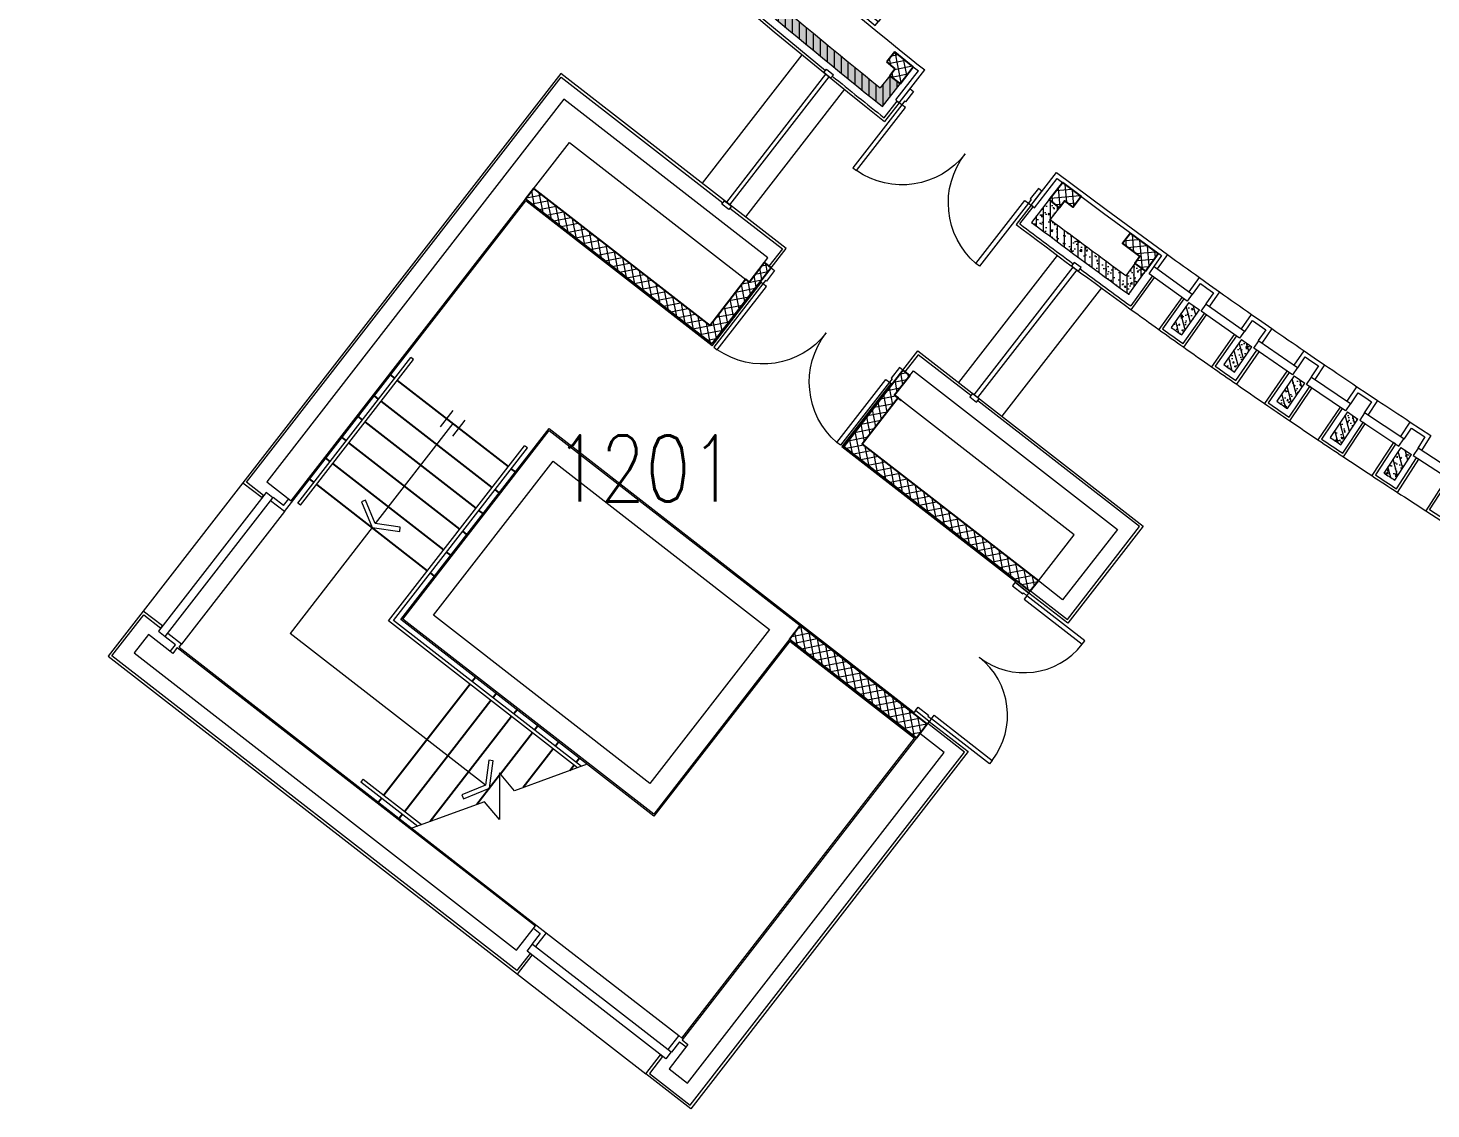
# Model space of a CAD drawing. Header units: inches. Extents: x 13084 to 220150, y 6494 to 167180.
# Drawn here: x 31640 to 47617, y 23792 to 36095 of the extents above; entities that cross this region are included whole.
import ezdxf
from ezdxf.enums import TextEntityAlignment as Align

# ---------------------------------------------------------------- set-up
doc = ezdxf.new("R2010")
doc.units = ezdxf.units.IN
doc.header["$MEASUREMENT"] = 0
for name, color, linetype, lineweight in [('Ground Floor$0$A-G23-M-Stairs-Concrete', 251, 'Continuous', 25), ('Ground Floor$0$A-G23-M-Stairs-Railings', 251, 'Continuous', 15), ('Ground Floor$0$A-G250-G-Walls-Low-Level', 8, 'Continuous', 15), ('Ground Floor$0$A-G250-G-Walls-Precast-Concrete', 7, 'Continuous', 15), ('Ground Floor$0$A-G250-M-Walls-Blockwork', 7, 'Continuous', 25), ('Ground Floor$0$A-G250-M-Walls-Concrete', 7, 'Continuous', 20), ('Ground Floor$0$A-G252-H-Internal-Walls', 251, 'Continuous', 9), ('Ground Floor$0$A-G262-H-Precast-Panel', 251, 'Continuous', 5), ('Ground Floor$0$A-G312-M-Wall-Cladding-Panel', 7, 'Continuous', 9), ('Ground Floor$0$A-G312-M-Wall-Finish-Plaster', 7, 'Continuous', 15), ('Ground Floor$0$A-G321-M-Window', 251, 'Continuous', 9), ('Ground Floor$0$A-G322-M-Door', 251, 'Continuous', 15), ('Ground Floor$0$A-Z036-G-Stair-Symbology', 251, 'Continuous', 15), ('Ground Floor$0$Z-Z001-S-Room-Name-Identification-250', 7, 'Continuous', 15)]:
    doc.layers.add(name, color=color, linetype=linetype, lineweight=lineweight)
doc.styles.add('Ground Floor$0$Tag-RomanS', font='romans.shx', dxfattribs={"width": 0.8})
pattern_1 = [(101, (31615.2386858852, 164129.5694537289), (-77.91665768615832, -15.14546400801325), []), (191, (31615.2386858852, 164129.5694537289), (15.14546400801325, -77.91665768615832), [])]
pattern_2 = [(95, (31615.2386858852, 164129.5694537289), (-79.0729541610323, -6.91798708059536), []), (185, (31615.2386858852, 164129.5694537289), (6.91798708059536, -79.0729541610323), [])]
pattern_3 = [(49.99999999999999, (31615.2386858852, 164129.5694537289), (182.184668996004, -15.93908553890309), [19.05, -209.55]), (355, (31615.2386858852, 164129.5694537289), (-35.24282597566699, 191.05664288218), [15.24, -167.64]), (100.451, (31630.4206858852, 164128.2412037289), (146.9425016659592, 175.1166878202919), [16.19, -178.09]), (46.18420000000002, (31615.2386858852, 164180.3694537289), (271.0790408921299, -42.04232793272715), [28.575, -314.3249999999999]), (96.6356, (31637.8285858852, 164176.8659537289), (237.4042344662371, 247.4255558900492), [24.285, -267.135]), (351.1840000000001, (31615.2386858852, 164180.3694537289), (237.4046058139339, 247.4251178605977), [22.86, -251.46]), (21, (31640.6386858852, 164167.6694537289), (151.6148798353833, -102.2655185167625), [19.05, -209.55]), (326.0000000000001, (31640.6386858852, 164167.6694537289), (61.80202834764707, 184.1879661223193), [15.24, -167.64]), (71.4514, (31653.2731858852, 164159.1473537289), (213.4164907701245, 81.92285771605745), [16.19, -178.09]), (37.50000000000001, (31615.2386858852, 164129.5694537289), (3.088603250591817, 84.55503887315311), [0, -165.608, 0, -170.18, 0, -168.275]), (7.499999999999999, (31615.2386858852, 164129.5694537289), (66.81966251030575, 100.1805748181195), [0, -97.02799999999999, 0, -161.798, 0, -64.135]), (327.5, (31558.5966858852, 164129.5694537289), (135.5905951668714, -5.728743992673458), [0, -63.5, 0, -198.12, 0, -262.89]), (317.5, (31533.1966858852, 164129.5694537289), (148.129181386018, 25.42649103333301), [0, -82.55, 0, -131.572, 0, -186.69])]
pattern_4 = [(90, (31615.2386858852, 164129.5694537289), (-79.375, 7.105427357601002e-15), [])]
pattern_5 = [(105, (31615.2386858852, 164129.5694537289), (-76.6703624616948, -20.54376170501257), [])]

# ---------------------------------------------------------------- blocks, each defined once
blk = doc.blocks.new('Ground Floor$0$Door-lecture hall-1600')
at = {"layer": 'Ground Floor$0$A-G322-M-Door'}
for points in [[(50, 1067.930715848037), (100, 1067.93071584803), (99.9999999999709, 88.00000000003638), (49.9999999999709, 88.00000000005821)], [(1499.931695342442, 458.0572211003237), (1449.931695342442, 458.0572206947909), (1449.931695342442, 88.05623958648357), (1499.931695342442, 88.05623958648357)], [(49.9999999999709, 88.00000000005821), (49.9999999999709, 38.0000000000291), (99.9999999999709, 38.00000000003638), (99.9999999999709, 2.182787284255028e-11), (-2.91038304567337e-11, 4.365574568510056e-11), (-2.91038304567337e-11, 88.00000000007276)], [(1499.931695342442, 88.05623958648357), (1499.931695342413, 38.05623958647629), (1449.931695342442, 38.05623958648357), (1449.931695342442, 0.05623958647629479), (1549.931695342471, 0.05623958647629479), (1549.9316953425, 88.05623958651267)]]:
    blk.add_lwpolyline(points, close=True, dxfattribs=at)
for centre, radius, start, end in [((99.9999999999709, 88.00000000003638), 979.9307158479917, 0.003288284187482931, 90), ((1449.931695342442, 88.05623958648357), 370.0009811083155, 90, 180)]:
    blk.add_arc(centre, radius, start, end, dxfattribs=at)
blk = doc.blocks.new('Ground Floor$0$Door8-Exterior-1850')
at = {"layer": 'Ground Floor$0$A-G322-M-Door'}
for points in [[(50.00000000003456, -50.00000008883856), (38.00000000003456, -50.00000008885218), (38.0000000000764, -100.0000000888522), (8.36735125631094e-11, -100.0000000888838), (-8.185452315956354e-11, 100.0000000888838), (49.99999999991815, 100.0000000889254)], [(1800.000000000131, -50.00000008738218), (1812.000000000131, -50.00000008737581), (1812.000000000173, -100.0000000873758), (1850.000000000166, -100.0000000873442), (1850, 100.0000000904234), (1800, 100.0000000903818)], [(88.00000000007822, -100.000000088769), (88.00000000147156, -937.0000000888181), (38.00000000147156, -937.0000000889013), (38.00000000007822, -100.0000000888522)], [(1762.000000000173, -100.0000000873758), (1762.000000000173, -937.000000087425), (1812.000000000173, -937.000000087425), (1812.000000000173, -100.0000000873759)]]:
    blk.add_lwpolyline(points, close=True, dxfattribs=at)
for centre, start, end in [((88.00000000007822, -100.000000088769), 270.0000000001042, 9.607819581764993e-11), ((1762.000000000173, -100.0000000873758), 180, 270)]:
    blk.add_arc(centre, 837.0000000000491, start, end, dxfattribs=at)
blk = doc.blocks.new('Ground Floor$0$tag-roomname')
at = {"lineweight": 18, "ltscale": 0.01, "style": 'Ground Floor$0$Tag-RomanS', "width": 0.8}
blk.add_attdef('ROOM_NO_2', text='', height=3, dxfattribs=at).set_placement((-6.707523425575346e-12, 1.61168281859284), align=Align.MIDDLE_CENTER)
at = {"linetype": 'ByBlock', "lineweight": 13, "ltscale": 0.01, "style": 'Ground Floor$0$Tag-RomanS', "width": 0.8, "flags": 1}
for tag, p in [('ROOM_NAME_1', (-6.02540239924565e-12, -2.287525053430301)), ('AREA', (-6.02540239924565e-12, -5.744039249906365))]:
    blk.add_attdef(tag, text='', height=2.8, dxfattribs=at).set_placement(p, align=Align.MIDDLE_CENTER)
blk = doc.blocks.new('Ground Floor$0$door-stair-tower-1900')
at = {"layer": 'Ground Floor$0$A-G322-M-Door'}
for points in [[(50.00000000000591, -150.1254349375668), (38.00000000000591, -150.1254349375668), (38.00000000000819, -200.1254349375668), (8.185452315956354e-12, -200.1254349375668), (0, 0), (50, 0)], [(1850.000000000006, -150.1254349375668), (1862.000000000006, -150.1254349375668), (1862.000000000008, -200.1254349375668), (1900.000000000008, -200.1254349375668), (1900, 0), (1850, 0)]]:
    blk.add_lwpolyline(points, close=True, dxfattribs=at)
at = {"layer": 'Ground Floor$0$A-G322-M-Door', "elevation": 1.212306470311834e-10}
for points in [[(38.00000000000819, -200.1254349376541), (38.00000000004434, -1110.754393062976), (87.98900502691754, -1110.754393062976), (87.98900502688116, -200.1254349376541)], [(1862.000000000008, -200.1254349376541), (1861.999999999972, -1110.754393062976), (1812.010994973099, -1110.754393062976), (1812.010994973135, -200.1254349376541)]]:
    blk.add_lwpolyline(points, close=True, dxfattribs=at)
at = {"layer": 'Ground Floor$0$A-G322-M-Door'}
for centre, start, end in [((38.00000000000819, -200.1254349376541), 273.142099931565, 0), ((1862.000000000008, -200.1254349376541), 180, 266.857900068435)]:
    blk.add_arc(centre, 911.9999999999999, start, end, dxfattribs=at)

msp = doc.modelspace()

# ---------------------------------------------------------------- hatches: boundary and pattern name
at = {"layer": 'Ground Floor$0$A-G252-H-Internal-Walls'}
h = msp.add_hatch(dxfattribs=at)
h.set_pattern_fill('ANSI37', color=256, scale=25, angle=56, style=0)
h.set_pattern_definition(pattern_1)
h.paths.add_polyline_path([(41721.91747789401, 35654.66729251014), (41512.51068220859, 35826.17385980922), (41418.36901221485, 35709.38899651734), (41513.77100537009, 35631.25366998221), (41452.74201213606, 35552.70641808973), (41571.20306618726, 35460.6910693539)])
h = msp.add_hatch(dxfattribs=at)
h.set_pattern_fill('ANSI37', color=256, scale=25, angle=56, style=0)
h.set_pattern_definition(pattern_1)
edge = h.paths.add_edge_path()
edge.add_line((39429.42693929008, 32499.59540017633), (37305.01360752124, 34149.73658983735))
edge.add_line((37305.01360752124, 34149.73658983735), (37397.02930012232, 34268.19802793163))
edge.add_line((37397.02930012232, 34268.19802793163), (39402.93343710769, 32710.10903015875))
edge.add_line((39402.93343710769, 32710.10903015875), (39810.90231704678, 33235.25854154129))
edge.add_line((39810.90231704678, 33235.25854154129), (39850.52032632576, 33204.48501036494))
edge.add_line((39850.52032632576, 33204.48501036494), (40022.80250858248, 33426.17838860139))
edge.add_line((40022.80250858248, 33426.17838860139), (40101.59658422765, 33364.94599903232))
edge.add_line((40101.59658422765, 33364.94599903232), (39429.37166201681, 32499.63835720709))
h = msp.add_hatch(dxfattribs=at)
h.set_pattern_fill('ANSI37', color=256, scale=25, angle=50, style=0)
h.set_pattern_definition(pattern_2)
edge = h.paths.add_edge_path()
edge.add_line((43269.15106798926, 34141.79956722585), (43419.81284839143, 34335.81667207005))
edge.add_line((43419.81284839143, 34335.81667207005), (43631.76162811602, 34178.70512988036))
edge.add_line((43631.76162811602, 34178.70512988036), (43542.37984927764, 34058.06767256193))
edge.add_line((43542.37984927764, 34058.06767256193), (43448.18597292902, 34127.78896598329))
edge.add_line((43448.18597292902, 34127.78896598329), (43387.61212204039, 34049.78421848996))
edge.add_line((43387.61212204039, 34049.78421848996), (43269.15066187605, 34141.79988267677))
h = msp.add_hatch(dxfattribs=at)
h.set_pattern_fill('ANSI37', color=256, scale=25, angle=50, style=0)
h.set_pattern_definition(pattern_2)
edge = h.paths.add_edge_path()
edge.add_line((44365.38003437708, 33327.64990906429), (44508.72318865651, 33527.1351194617))
edge.add_line((44508.72318865651, 33527.1351194617), (44194.20550132368, 33761.98353277842))
edge.add_line((44194.20550132368, 33761.98353277842), (44103.858013538, 33642.0676041143))
edge.add_line((44103.858013538, 33642.0676041143), (44301.18681205456, 33495.36700521677))
edge.add_line((44301.18681205456, 33495.36700521677), (44243.55561335174, 33415.16365753695))
edge.add_line((44243.55561335174, 33415.16365753695), (44365.38045202072, 33327.64960904597))
h = msp.add_hatch(dxfattribs=at)
h.set_pattern_fill('ANSI37', color=256, scale=25, angle=56, style=0)
h.set_pattern_definition(pattern_1)
h.paths.add_polyline_path([(41548.36644260656, 31885.67264843936), (41140.46714568642, 31360.46908802097), (43146.36225517842, 29802.36846820469), (43054.34661940509, 29683.90698596914), (40929.9428484756, 31334.0604843061), (41602.10841297601, 32199.41425266664), (41680.93020842779, 32138.21754972544), (41508.74843332756, 31916.44617961568)])
h = msp.add_hatch(dxfattribs=at)
h.set_pattern_fill('ANSI37', color=256, scale=25, angle=56, style=0)
h.set_pattern_definition(pattern_1)
h.paths.add_polyline_path([(40434.29591995306, 29294.0272537354), (40311.60840698072, 29136.07860967462), (41756.84035565583, 28013.4901831639), (41796.80183539004, 28064.93680675217), (41796.80183286621, 28064.93680871258), (41879.52789924518, 28171.43880344284)])
at = {"layer": 'Ground Floor$0$A-G262-H-Precast-Panel'}
h = msp.add_hatch(dxfattribs=at)
h.set_pattern_fill('AR-CONC', color=256, style=0)
h.set_pattern_definition(pattern_3)
edge = h.paths.add_edge_path()
edge.add_line((35489.54564115759, 40649.45944468769), (35383.83618073972, 40543.03806535926))
edge.add_arc((88115.23868583214, 93629.56945370407), 74824.99999999857, 225.1922860242557, 231.3384389983304)
edge.add_line((41370.64437530309, 35202.49073378311), (41571.20306618726, 35460.69106935387))
edge.add_line((41571.20306618725, 35460.69106935387), (41452.74160602289, 35552.7067335406))
edge.add_line((41452.74160602289, 35552.7067335406), (41345.62511599033, 35414.80438909651))
edge.add_arc((88115.23868583317, 93629.56945370561), 74675.00000000041, 225.192286272809, 231.2216816342467, ccw=False)
h = msp.add_hatch(dxfattribs=at)
h.set_pattern_fill('ANSI31', color=256, scale=25, angle=45, style=0)
h.set_pattern_definition(pattern_4)
edge = h.paths.add_edge_path()
edge.add_line((35489.54564115759, 40649.45944468769), (35383.83618073972, 40543.03806535926))
edge.add_arc((88115.23868583214, 93629.56945370407), 74824.99999999857, 225.1922860242557, 231.3384389983304)
edge.add_line((41370.64437530309, 35202.49073378311), (41571.20306618726, 35460.69106935387))
edge.add_line((41571.20306618725, 35460.69106935387), (41452.74160602289, 35552.7067335406))
edge.add_line((41452.74160602289, 35552.7067335406), (41345.62511599033, 35414.80438909651))
edge.add_arc((88115.23868583317, 93629.56945370561), 74675.00000000041, 225.192286272809, 231.2216816342467, ccw=False)
h = msp.add_hatch(dxfattribs=at)
h.set_pattern_fill('AR-CONC', color=256, style=0)
h.set_pattern_definition(pattern_3)
edge = h.paths.add_edge_path()
edge.add_line((44365.38045202073, 33327.649609046), (44243.55561335174, 33415.16365753693))
edge.add_line((44243.55561335174, 33415.16365753693), (44141.77225671688, 33274.86893024517))
edge.add_arc((88115.24629407587, 93629.57971311142), 74675.01277266524, 233.1015739785389, 233.9235195096549, ccw=False)
edge.add_line((43280.49879318778, 33911.88594376593), (43387.61212204052, 34049.78421849012))
edge.add_line((43387.61212204052, 34049.78421849012), (43269.15066187616, 34141.79988267689))
edge.add_line((43269.15066187616, 34141.79988267689), (43068.59471985483, 33883.60308600689))
edge.add_arc((88085.26145615292, 93589.65103533419), 74775.07904224707, 232.9847426187037, 234.0392400083922)
edge.add_line((44175.01363776874, 33065.25444765737), (44365.38045202073, 33327.649609046))
h = msp.add_hatch(dxfattribs=at)
h.set_pattern_fill('ANSI31', color=256, scale=25, angle=45, style=0)
h.set_pattern_definition(pattern_4)
edge = h.paths.add_edge_path()
edge.add_line((44365.38045202073, 33327.649609046), (44243.55561335174, 33415.16365753693))
edge.add_line((44243.55561335174, 33415.16365753693), (44141.77225671688, 33274.86893024517))
edge.add_arc((88115.24629407587, 93629.57971311142), 74675.01277266524, 233.1015739785389, 233.9235195096549, ccw=False)
edge.add_line((43280.49879318778, 33911.88594376593), (43387.61212204052, 34049.78421849012))
edge.add_line((43387.61212204052, 34049.78421849012), (43269.15066187616, 34141.79988267689))
edge.add_line((43269.15066187616, 34141.79988267689), (43068.59471985483, 33883.60308600689))
edge.add_arc((88085.26145615292, 93589.65103533419), 74775.07904224707, 232.9847426187037, 234.0392400083922)
edge.add_line((44175.01363776874, 33065.25444765737), (44365.38045202073, 33327.649609046))
h = msp.add_hatch(dxfattribs=at)
h.set_pattern_fill('AR-CONC', color=256, style=0)
h.set_pattern_definition(pattern_3)
h.paths.add_polyline_path([(44979.81278183973, 32887.61498989738), (44861.51614316211, 32971.79595183791), (44657.06619397935, 32687.71402026279, 0.0004974302446240121), (44778.40941737643, 32601.36508098131)])
h = msp.add_hatch(dxfattribs=at)
h.set_pattern_fill('ANSI31', color=256, scale=25, angle=59.99999999999999, style=0)
h.set_pattern_definition(pattern_5)
h.paths.add_polyline_path([(44979.81278183973, 32887.61498989738), (44861.51614316211, 32971.79595183794), (44657.06619397935, 32687.71402026279, 0.0004974302446240121), (44778.40941737643, 32601.36508098131)])
h = msp.add_hatch(dxfattribs=at)
h.set_pattern_fill('AR-CONC', color=256, style=0)
h.set_pattern_definition(pattern_3)
h.paths.add_polyline_path([(45577.68094514192, 32467.43916494216), (45458.56430036883, 32550.45575372814), (45256.910630411, 32264.38212166663, 0.0004974302446242053), (45379.09497815403, 32179.22754254102)])
h = msp.add_hatch(dxfattribs=at)
h.set_pattern_fill('ANSI31', color=256, scale=25, angle=59.99999999999999, style=0)
h.set_pattern_definition(pattern_5)
h.paths.add_polyline_path([(45577.68094514194, 32467.43916494219), (45458.56430036883, 32550.45575372814), (45256.910630411, 32264.38212166663, 0.0004974302446242053), (45379.09497815403, 32179.22754254102)])
h = msp.add_hatch(dxfattribs=at)
h.set_pattern_fill('AR-CONC', color=256, style=0)
h.set_pattern_definition(pattern_3)
h.paths.add_polyline_path([(46179.64168145516, 32053.1477982637), (46059.71649089586, 32134.9920268016), (45860.87850142647, 31846.95421763044, 0.0004974302446240812), (45983.89221805992, 31763.00219145205)])
h = msp.add_hatch(dxfattribs=at)
h.set_pattern_fill('ANSI31', color=256, scale=25, angle=59.99999999999999, style=0)
h.set_pattern_definition(pattern_5)
h.paths.add_polyline_path([(46179.64168145516, 32053.1477982637), (46059.71649089585, 32134.9920268016), (45860.87850142647, 31846.95421763044, 0.0004974302446240812), (45983.89221805992, 31763.00219145205)])
h = msp.add_hatch(dxfattribs=at)
h.set_pattern_fill('AR-CONC', color=256, style=0)
h.set_pattern_definition(pattern_3)
h.paths.add_polyline_path([(46785.6370756477, 31644.78074917116), (46664.91487740218, 31725.44474316121), (46468.9116987859, 31435.47046923224, 0.0004974302446239594), (46592.74294906012, 31352.72907309371)])
h = msp.add_hatch(dxfattribs=at)
h.set_pattern_fill('ANSI31', color=256, scale=25, angle=59.99999999999999, style=0)
h.set_pattern_definition(pattern_5)
h.paths.add_polyline_path([(46785.6370756477, 31644.78074917113), (46664.91487740218, 31725.44474316115), (46468.9116987859, 31435.47046923224, 0.0004974302446239594), (46592.74294906012, 31352.72907309371)])
h = msp.add_hatch(dxfattribs=at)
h.set_pattern_fill('AR-CONC', color=256, style=0)
h.set_pattern_definition(pattern_3)
h.paths.add_polyline_path([(47395.60882440999, 31242.3773069903), (47274.10123325913, 31321.85330568402), (47080.95172312108, 31029.97046565788, 0.0004974302446240583), (47205.58859313084, 30948.44766017623)])
h = msp.add_hatch(dxfattribs=at)
h.set_pattern_fill('ANSI31', color=256, scale=25, angle=59.99999999999999, style=0)
h.set_pattern_definition(pattern_5)
h.paths.add_polyline_path([(47395.60882440998, 31242.3773069903), (47274.10123325913, 31321.85330568405), (47080.95172312108, 31029.97046565788, 0.0004974302446240583), (47205.58859313084, 30948.44766017623)])

# ---------------------------------------------------------------- linework, layer by layer
at = {"layer": 'Ground Floor$0$A-G23-M-Stairs-Concrete'}
for p, q in [((35815.20540316893, 32109.48026907776), (35767.82149810116, 32146.28599038513)), ((37110.38527105952, 31103.44184332291), (35846.79513135435, 32084.94276567647)), ((35631.1740750159, 31872.55734903298), (35583.79022279643, 31909.36302930748)), ((36926.35386543261, 30866.51898298223), (35662.76380319572, 31848.01984562445)), ((35447.14274649962, 31635.63442852051), (35399.75894708424, 31672.44006776417)), ((36742.32245987046, 30629.59612272491), (35478.73247468429, 31611.09692511818)), ((35263.11141807153, 31398.7115081216), (35215.72767154668, 31435.51710627906)), ((36558.29105423958, 30392.6732623791), (35294.7011462572, 31374.17400472058)), ((35079.08008982569, 31161.78858795727), (35031.69639606732, 31198.5941451432)), ((36374.25964854978, 30155.75040195751), (35110.66981800649, 31137.25108454999)), ((37189.35926628421, 31042.09833745079), (37141.97499924495, 31078.90433992157)), ((34895.04876134625, 30924.86566749227), (34847.66512052976, 30961.67118354168)), ((36190.22824300602, 29918.82754172385), (34926.63848953144, 30900.32816409061)), ((37005.32799083395, 30805.17537596569), (36957.94359361243, 30841.9814795737)), ((36821.29671532549, 30568.25241471341), (36773.91218805512, 30605.0586193226)), ((36637.26543975883, 30331.32945334472), (36589.88078242525, 30368.13575897811)), ((36453.23416422126, 30094.4064918014), (36405.84937673058, 30131.21289855018)), ((36269.2028886837, 29857.48353060734), (36221.81797119121, 29894.29003832219)), ((36673.41383003924, 28625.44881440839), (35692.04815284302, 27362.03279012543)), ((36734.75828644172, 28704.4240333515), (36697.95133344056, 28657.03854259383)), ((36910.33679053009, 28441.41753773988), (35928.9710731717, 27178.00146175193)), ((36971.68124783247, 28520.3927578415), (36934.87429393143, 28473.00726592529)), ((37208.60420922322, 28336.3614823315), (37171.79725442229, 28288.97598925678)), ((37147.25975102095, 28257.38626107134), (36220.31881159412, 27064.03696870396)), ((37445.52647043695, 28152.32930546947), (37408.72021488456, 28104.94471261045)), ((37384.18271148356, 28073.35498442478), (37020.0411869074, 27604.55701445657)), ((37682.44943092923, 27968.29802879985), (37645.64317537354, 27920.9134359434)), ((37621.10567197033, 27889.32370775941), (37279.50960013469, 27449.5508881417)), ((37858.0286324269, 27705.29243111756), (37809.10499444699, 27642.30784787584)), ((37919.37239138367, 27784.26675215963), (37882.56613582925, 27736.88215930219)), ((37009.61440095784, 27591.13350805439), (36749.9142058851, 27256.79392843036)), ((35667.51064944168, 27330.44306194002), (35630.57063330365, 27282.88626490653)), ((35904.43356977037, 27146.41173356649), (35867.4935946944, 27098.85498939652))]:
    msp.add_line(p, q, dxfattribs=at)
at = {"layer": 'Ground Floor$0$A-G23-M-Stairs-Railings'}
for p, q in [((34711.01743297271, 30687.94274716356), (35999.23673154247, 32346.40318940653)), ((34742.60716115788, 30663.4052437619), (36030.82645972788, 32321.86568600516)), ((36030.82645972789, 32321.86568600519), (35999.23673154247, 32346.40318940653)), ((35745.46552459266, 29346.23801516765), (37294.41667667723, 31340.36470365175)), ((37326.00640486265, 31315.82720025044), (37294.41667667722, 31340.36470365178)), ((35801.59277340714, 29353.29022632234), (37326.00640486265, 31315.82720025044)), ((34742.60716115788, 30663.4052437619), (34711.01743297271, 30687.94274716356)), ((37897.63309054016, 27674.52943975001), (35745.46552459266, 29346.23801516765)), ((37942.03409072706, 27690.69008218971), (35801.59277340714, 29353.29022632234)), ((35455.12523251431, 27546.06411849897), (35430.58772911298, 27514.47439031355)), ((35430.58772911298, 27514.47439031355), (36077.43526256298, 27012.03160989031)), ((35455.12523251431, 27546.06411849897), (36121.83625665693, 27028.19225011233))]:
    msp.add_line(p, q, dxfattribs=at)
at = {"layer": 'Ground Floor$0$A-G250-G-Walls-Low-Level'}
for p, q in [((40451.11805967095, 35790.82128257689), (39315.59727508368, 34328.92468987053)), ((40937.43031362817, 35398.05388772365), (39809.2624863074, 33945.62366790989)), ((43361.76149632931, 33507.78655056053), (42236.76219554769, 32059.46434433368)), ((43865.17442469895, 33137.03472137588), (42730.35428578603, 31676.06918466924)), ((34086.95771852633, 30919.67475915706), (32952.09786022293, 29458.65008379705)), ((34559.46473397526, 30590.63908117934), (33387.79699134889, 29082.23107904827)), ((37541.88183848919, 25798.53969319057), (39050.29109791524, 24626.87356921245)), ((37212.84739294446, 25326.03426438279), (38673.87209219769, 24191.1744368393))]:
    msp.add_line(p, q, dxfattribs=at)
for centre, radius, start, end in [((89555.59031504128, 95631.16031746811, 1.952766511201658e-09), 76665.96393187836, 234.1157045582332, 234.4488853361912), ((89535.88823598257, 95645.19185319346, 1.952766511201658e-09), 76665.96393187836, 234.6783171569845, 235.0108853363223), ((88115.2386858561, 93629.56945367073), 74950.00000000071, 234.1357794603141, 234.4302205409564), ((89516.04947507574, 95659.02946424918, 1.952766511201658e-09), 76665.96393187836, 235.2403171573899, 235.5728853351656), ((88115.2386858561, 93629.56945367073), 74950.00000000071, 234.6977794605177, 234.9922205407321), ((89496.07594102407, 95672.67181930742, 1.952766511201658e-09), 76665.96393187836, 235.8023171563908, 236.1348853364197), ((88115.2386858561, 93629.56945367073), 74950.00000000071, 235.2597794606138, 235.5542205409646), ((87645.19729156405, 92929.017777408, -2.926100994659419e-09), 73356.38978148211, 236.3613901535075, 236.7089626370445), ((88115.2386858561, 93629.56945367073), 74950.00000000071, 235.8217794610015, 236.1162205406444), ((88115.2386858561, 93629.56945367073), 74950.00000000071, 236.383779460459, 236.6782205406701), ((88115.2386858561, 93629.56945367073), 74950.00000000071, 236.9457794610221, 237.2400935217896)]:
    msp.add_arc(centre, radius, start, end, dxfattribs=at)
at = {"layer": 'Ground Floor$0$A-G250-G-Walls-Precast-Concrete'}
for p, q in [((41452.74160602289, 35552.7067335406), (41345.62511599033, 35414.80438909651)), ((41571.20306618725, 35460.69106935387), (41452.74160602289, 35552.7067335406)), ((41370.64437530309, 35202.49073378311), (41571.20306618725, 35460.69106935387)), ((44861.51614316211, 32971.79595183794), (44979.81278183973, 32887.61498989738)), ((45458.56430036882, 32550.45575372814, -2.92610099465942e-09), (45577.68094514193, 32467.43916494216, -2.92610099465942e-09)), ((46059.71649089585, 32134.9920268016, -2.92610099465942e-09), (46179.64168145516, 32053.1477982637, -2.92610099465942e-09)), ((46664.91487740218, 31725.44474316118, -2.92610099465942e-09), (46785.6370756477, 31644.78074917116, -2.92610099465942e-09)), ((47274.10123325913, 31321.85330568402, -2.92610099465942e-09), (47395.60882440999, 31242.3773069903, -2.92610099465942e-09))]:
    msp.add_line(p, q, dxfattribs=at)
at = {"layer": 'Ground Floor$0$A-G250-G-Walls-Precast-Concrete', "elevation": -2.926100994659462e-09}
msp.add_lwpolyline([(44365.38045202073, 33327.649609046), (44243.55561335174, 33415.16365753693), (44141.77225671688, 33274.86893024517, -0.003586429324174777), (43280.49879318778, 33911.88594376593), (43387.61212204052, 34049.78421849012), (43269.15066187616, 34141.79988267689), (43068.59471985483, 33883.60308600689, 0.004601145320099692), (44175.01363776874, 33065.25444765737)], format="xyb", close=True, dxfattribs=at)
at = {"layer": 'Ground Floor$0$A-G250-G-Walls-Precast-Concrete'}
msp.add_lwpolyline([(44861.51614316211, 32971.79595183794), (44657.06619397935, 32687.71402026279, 0.0004974302446240119), (44778.40941737643, 32601.36508098131), (44979.81278183973, 32887.61498989738)], format="xyb", dxfattribs=at)
at = {"layer": 'Ground Floor$0$A-G250-G-Walls-Precast-Concrete', "elevation": -2.92610099465942e-09}
for points in [[(45458.56430036882, 32550.45575372814), (45256.910630411, 32264.38212166663, 0.0004974302446242452), (45379.09497815405, 32179.22754254102), (45577.68094514193, 32467.43916494216)], [(46059.71649089585, 32134.9920268016), (45860.87850142647, 31846.95421763044, 0.0004974302446240611), (45983.89221805991, 31763.00219145205), (46179.64168145516, 32053.1477982637)], [(46664.91487740218, 31725.44474316118), (46468.9116987859, 31435.47046923224, 0.0004974302446239797), (46592.74294906013, 31352.72907309371), (46785.6370756477, 31644.78074917116)], [(47274.10123325913, 31321.85330568402), (47080.95172312108, 31029.97046565788, 0.0004974302446240378), (47205.58859313084, 30948.44766017623), (47395.60882440999, 31242.3773069903)]]:
    msp.add_lwpolyline(points, format="xyb", dxfattribs=at)
at = {"layer": 'Ground Floor$0$A-G250-G-Walls-Precast-Concrete'}
for centre, radius, start, end in [((88115.23868583317, 93629.56945370561), 74675.00000000041, 225.1922862723961, 231.2216816346185), ((88115.23868583214, 93629.56945370407), 74824.99999999857, 225.1922860238951, 231.3384389985237)]:
    msp.add_arc(centre, radius, start, end, dxfattribs=at)
at = {"layer": 'Ground Floor$0$A-G250-M-Walls-Blockwork'}
for p, q in [((41512.51068220859, 35826.17385980921), (41418.36901221483, 35709.38899651733)), ((41721.91747789401, 35654.66729251014), (41512.51068220859, 35826.17385980921)), ((41513.77100537009, 35631.25366998222), (41418.36901221483, 35709.38899651733)), ((41513.77100537009, 35631.25366998222), (41452.74201213606, 35552.70641808973)), ((41571.20306618724, 35460.6910693539), (41721.91747789401, 35654.66729251014)), ((41452.74201213606, 35552.70641808973), (41571.20347230045, 35460.69075390298)), ((41587.84094797189, 31855.01058480621, 1.259563976950604e-09), (41508.74843332756, 31916.44617961568, 1.259563976950604e-09)), ((40434.29591995309, 29294.02725373543), (40311.60840698072, 29136.07860967462)), ((40434.29591995306, 29294.0272537354), (41879.52789924521, 28171.43880344278)), ((40311.60839449037, 29136.07861937652), (41756.84035609596, 28013.49018282205)), ((41879.52789924519, 28171.43880344281), (41756.84035609598, 28013.49018282205))]:
    msp.add_line(p, q, dxfattribs=at)
for points, elevation in [([(39429.42693929008, 32499.59540017633), (37305.01360752124, 34149.73658983735), (37397.02930012232, 34268.19802793163), (39402.93343710769, 32710.10903015875), (39810.90231704678, 33235.25854154129), (39850.52032632576, 33204.48501036494), (40022.80250858248, 33426.17838860139), (40101.59658422765, 33364.94599903232), (39429.37166201681, 32499.63835720709)], 1.259563976950604e-09), ([(44365.38003437708, 33327.64990906429), (44508.72318865651, 33527.1351194617), (44194.20550132368, 33761.98353277842), (44103.858013538, 33642.0676041143), (44301.18681205456, 33495.36700521677), (44243.55561335174, 33415.16365753695), (44365.38045202072, 33327.64960904597)], -2.926100994659462e-09), ([(41548.36644260656, 31885.67264843936), (41140.46714568642, 31360.46908802097), (43146.36225517842, 29802.36846820469), (43054.34661940509, 29683.90698596914), (40929.9428484756, 31334.0604843061), (41602.10841297601, 32199.41425266664), (41680.93020842779, 32138.21754972544), (41508.74843332756, 31916.44617961568), (41548.36644260656, 31885.67264843936)], 1.259563976950604e-09)]:
    msp.add_lwpolyline(points, dxfattribs=dict(at, elevation=elevation))
msp.add_lwpolyline([(43269.15106798926, 34141.79956722585), (43419.81284839143, 34335.81667207005), (43631.76162811602, 34178.70512988036), (43542.37984927764, 34058.06767256193), (43448.18597292902, 34127.78896598329), (43387.61212204039, 34049.78421848996), (43269.15066187606, 34141.79988267677)], dxfattribs=at)
at = {"layer": 'Ground Floor$0$A-G250-M-Walls-Concrete'}
for p, q in [((37743.26462424106, 35284.49088486332), (34360.15537097426, 30929.05786615412)), ((40065.0934353491, 33480.9961458108), (37743.26462424106, 35284.49088486332)), ((34636.56544469114, 30714.35464971844), (37804.97148152207, 34793.37759471074)), ((37804.97148152207, 34793.37759471074), (39850.32775886542, 33204.63458835901)), ((39850.52032632574, 33204.48501036491), (40065.28612622137, 33480.84647203697)), ((41508.74843332754, 31916.44617961568), (41723.38906634291, 32192.90486542802)), ((41723.38906634291, 32192.90486542802), (44045.41318524282, 30389.25689266637)), ((43554.29644433357, 30327.54587067413), (41508.74843332754, 31916.44617961568)), ((34360.15537097426, 30929.05786615412), (34636.56544469114, 30714.35464971844)), ((44045.41318524282, 30389.25689266637), (43422.77432287826, 29587.66794236258)), ((43146.36476888073, 29802.37166559053), (43554.29644433357, 30327.54587067413)), ((43422.77432287825, 29587.6679423626), (43146.36476888073, 29802.37166559053)), ((33010.59229623505, 29191.62311707708), (32848.03128950514, 28982.34120412022)), ((33287.00236995197, 28976.91990064137), (33010.59229623505, 29191.62311707708)), ((32848.03128950514, 28982.34120412022), (37203.4643724955, 25599.2319009226)), ((33339.14457965779, 29044.04806140118), (33287.00236995197, 28976.91990064137)), ((33339.14457965779, 29044.04806140118), (37418.167527245, 25875.64202255462)), ((41796.80183539004, 28064.93680675217), (39088.4741155622, 24578.22115752124)), ((42073.31858192814, 27850.37092147933), (41796.80183539004, 28064.93680675217)), ((39150.18097284326, 24087.10786736864), (42073.31858192814, 27850.37092147933)), ((37203.4643724955, 25599.2319009226), (37418.167527245, 25875.64202255462)), ((39155.60227632201, 24526.0789478154), (38940.89905988624, 24249.66887409863)), ((39088.4741155622, 24578.22115752124), (39155.60227632201, 24526.0789478154)), ((38940.89905988624, 24249.66887409863), (39150.18097284326, 24087.10786736864))]:
    msp.add_line(p, q, dxfattribs=at)
for points in [[(35906.83135848802, 29366.51312724463), (37575.42186060429, 31514.66660150158), (40434.29591995309, 29294.02725373543), (38765.70174866112, 27145.86905525019)], [(36257.62655937496, 29410.58952790225), (37619.49827435623, 31163.87142418939), (40083.49786366624, 29249.94463596193), (38721.62529064287, 27496.66429547482)]]:
    msp.add_lwpolyline(points, close=True, dxfattribs=at)
at = {"layer": 'Ground Floor$0$A-G312-M-Wall-Cladding-Panel'}
for p, q in [((41390.41341431906, 35073.07656417006), (41538.64923946138, 35263.89844925443)), ((41562.33466353208, 35245.48647456578), (41395.48395394941, 35030.69968729778)), ((41538.64923946138, 35263.89844925443), (41562.33466353208, 35245.48647456578)), ((43062.82933066224, 34079.96805859215), (42892.15330880187, 33860.22071146283, -2.731210029996143e-09)), ((42934.48733531512, 33865.81699884885, -2.731210029996143e-09), (43086.52849065721, 34061.5737676061)), ((43086.52849065721, 34061.5737676061), (43062.82933066225, 34079.9680585921)), ((44442.53618317775, 33272.22404500173, -2.731210029996143e-09), (44197.74636292599, 32931.46183739961, -2.731210029996143e-09)), ((44204.55228813898, 32889.51578048372, -2.731210029996143e-09), (44466.90115091155, 33254.72123530354, -2.731210029996143e-09)), ((44466.90115091155, 33254.72123530354, -2.731210029996143e-09), (44442.53618317775, 33272.22404500173, -2.731210029996143e-09)), ((44804.28967597506, 33012.11499937481, -2.92610099465942e-09), (44779.94002725434, 33029.63911439318, -2.92610099465942e-09)), ((45061.19319224638, 32829.49680906325, -2.92610099465942e-09), (45036.65771866063, 32846.759790727, -2.92610099465942e-09)), ((45400.94511295218, 32590.21155056881, -2.92610099465942e-09), (45376.42474866736, 32607.49598678583, -2.92610099465942e-09)), ((45659.62749829885, 32410.12200723941, -2.92610099465942e-09), (45634.92387943901, 32427.14349998321, -2.92610099465942e-09)), ((46001.71016818249, 32174.18080789968, -2.92610099465942e-09), (45977.02140611373, 32191.22384247449, -2.92610099465942e-09)), ((46262.14649321792, 31996.63717822274, -2.92610099465942e-09), (46237.27710583924, 32013.41554439496, -2.92610099465942e-09)), ((46606.52691754355, 31764.06261835567, -2.92610099465942e-09), (46581.67221570079, 31780.86273134063, -2.92610099465942e-09)), ((46868.69220816126, 31589.08210372459, -2.92610099465942e-09), (46843.65948512696, 31605.61578986814, -2.92610099465942e-09)), ((47215.33729515231, 31359.89661940889, -2.92610099465942e-09), (47190.3190034826, 31376.45213456033, -2.92610099465942e-09)), ((47479.20628687253, 31187.49599495012, -2.92610099465942e-09), (47454.01255628662, 31203.78328874512, -2.92610099465942e-09))]:
    msp.add_line(p, q, dxfattribs=at)
for points in [[(40272.95310383138, 33585.44912874156), (37706.24050987246, 35579.15885895488), (34086.95771852633, 30919.67475915706), (34304.13864252927, 30750.97814725403), (34322.54177536662, 30774.67043928691), (34129.05314339657, 30924.96391835259), (37711.52966906798, 35537.06343408466), (39553.69797618116, 34106.14791681303)], [(39632.67228474322, 34044.80413885805), (40230.83887973185, 33580.17457196247), (40077.90844349372, 33383.35447744776), (40101.59658422766, 33364.94599903229), (40272.93888393945, 33585.46017412965)]]:
    msp.add_lwpolyline(points, dxfattribs=at)
for points in [[(44779.94002725434, 33029.63911439318), (44517.27182050189, 32664.66327636587, 0.001167446554455482), (44802.43910211906, 32461.73565011731), (45061.19319224638, 32829.49680906325)], [(44804.28967597506, 33012.11499937478), (44559.20188542318, 32671.56704021033, 0.0009666297217645289), (44795.22207246769, 32503.61293259976), (45036.65771866063, 32846.759790727)]]:
    msp.add_lwpolyline(points, format="xyb", dxfattribs=at)
at = {"layer": 'Ground Floor$0$A-G312-M-Wall-Cladding-Panel', "elevation": -2.92610099465942e-09}
for points in [[(45376.42474866736, 32607.49598678583), (45117.34907716649, 32239.96130050646, 0.00116744655445526), (45404.49307521253, 32039.84052600781), (45659.62749829885, 32410.12200723941)], [(45400.94511295218, 32590.21155056881), (45159.20940881449, 32247.27600718851, 0.0009666297217645363), (45396.86563551486, 32081.64500505925), (45634.92387943901, 32427.14349998321)], [(45977.02140611373, 32191.22384247449), (45721.56319574542, 31821.16566875408, 0.001167446554455038), (46010.65628386277, 31623.87099978779), (46262.14649321792, 31996.63717822274)], [(46001.71012683846, 32174.18074800851), (45763.34976670357, 31828.89061451983, 0.0009666297217645223), (46002.61916796098, 31665.59865336528), (46237.27710583924, 32013.41554439496)], [(46581.67221570079, 31780.86273134063), (46329.85604430711, 31408.31667377692, 0.001167446554455038), (46620.87040861481, 31213.86709222343), (46868.69220816126, 31589.08210372459)], [(46606.52691754355, 31764.06261835567), (46371.56483425546, 31416.45111540306, 0.0009666297217645066), (46612.42438976633, 31255.5139056755), (46843.65944496771, 31605.61572906497)], [(47190.3190034826, 31376.45213456033), (46942.16909850211, 31001.45403611238, 0.001167446554455038), (47235.07674027159, 30809.86825012398), (47479.20628687253, 31187.49599495012)], [(47215.33729515231, 31359.89661940889), (46983.79609460407, 31009.99719097762, 0.000966629721764572), (47226.22263107476, 30851.43021657687), (47454.01255628662, 31203.78328874512)]]:
    msp.add_lwpolyline(points, format="xyb", dxfattribs=at)
at = {"layer": 'Ground Floor$0$A-G312-M-Wall-Cladding-Panel', "elevation": 1.260447612701103e-09}
for points in [[(41602.11025879989, 32199.41277495801), (41772.96592121138, 32419.37327217872), (44340.08228167069, 30426.28166248041), (43481.31408769856, 29320.60660687782), (43039.14150901506, 29664.33169280883), (43057.54101705262, 29688.02679998259), (43476.02115542121, 29362.69915124425), (44297.98364792892, 30420.98639451424), (42454.83938248974, 31851.99101417389)], [(42375.85118892584, 31913.31690819532), (41778.25307290484, 32377.288004089), (41625.80672314413, 32181.01501598718), (41602.11043186587, 32199.41264045562)]]:
    msp.add_lwpolyline(points, dxfattribs=at)
at = {"layer": 'Ground Floor$0$A-G312-M-Wall-Cladding-Panel'}
msp.add_lwpolyline([(59953.64960717976, 25380.16656980422), (60249.2910575829, 25257.70787144519), (59833.0758562302, 24252.8754874797, -0.04610108711968483), (47599.82280675601, 30609.67199149163), (47827.71901271719, 30962.18758426752), (47802.52532169227, 30978.47493925662), (47558.30371852018, 30600.70681078872, 0.04630134159614518), (59849.37819136522, 24213.83902816862), (60288.48794652917, 25273.94375444934), (59965.1301101509, 25407.88295577947)], format="xyb", close=True, dxfattribs=at)
for points in [[(33169.27878422639, 29289.95347189339), (32952.09786022282, 29458.65008379691), (32553.36331541362, 28945.3170897516), (37212.84739294446, 25326.03426438279), (37381.54280214843, 25543.21364002436), (37357.85051011555, 25561.61677286171), (37207.55823387534, 25368.12968941577), (32595.45874015744, 28950.60624878434), (32957.38701941834, 29416.55465892667), (33150.87565138905, 29266.26117986051)], [(38673.87209316641, 24191.17443808645), (38842.56747750883, 24408.35378172112), (38866.25976954171, 24389.95064888377), (38715.96751803662, 24196.46359728195), (39181.91592801636, 23834.53531814733), (42304.31513594877, 27854.32882457582), (41885.63030870822, 28179.57881023275), (41903.6240400016, 28203.58914069936), (42346.40962924261, 27859.61678445493), (39187.20508721189, 23792.4398932771)]]:
    msp.add_lwpolyline(points, close=True, dxfattribs=at)
for centre, radius, start, end in [((87770.99678860613, 93325.53767700889), 74491.45136808704, 218.2076150300641, 231.4965659090255), ((87770.99678860627, 93325.53767700895), 74461.45136808719, 218.2305529357509, 230.8125059225206), ((87770.99678860727, 93325.53767700813), 74461.45136808718, 230.889452830139, 231.4732123157316), ((88115.2462954055, 93629.5797148937, -2.731210029996143e-09), 74950.01277488885, 232.8878777562375, 234.1357793423861), ((88115.24629540593, 93629.57971489281, -2.731210029996143e-09), 74920.01277488837, 232.9111133366805, 233.4901469854087), ((88115.24629540593, 93629.57971489281, -2.731210029996143e-09), 74920.01277488837, 233.5666229247623, 234.1127674581283)]:
    msp.add_arc(centre, radius, start, end, dxfattribs=at)
at = {"layer": 'Ground Floor$0$A-G312-M-Wall-Finish-Plaster'}
for p, q in [((41721.91747789441, 35654.66729250981), (41779.93407101551, 35607.15103736627)), ((41522.82600345313, 35276.19158791195), (41779.93407101551, 35607.15103736627)), ((41562.3051622281, 35245.5094075418), (41851.76202500198, 35618.11452601645)), ((41562.29658396191, 35245.51607589697), (41522.82600345313, 35276.19158791195)), ((43062.85884907497, 34079.94514764196), (43352.3085690502, 34452.62747749615)), ((43102.35399707622, 34049.28355188759), (43361.60206664111, 34383.0841297107)), ((43352.3085690502, 34452.62747749615), (43916.9791798615, 34029.62093975593)), ((43361.60206664111, 34383.0841297107), (43887.00695783924, 33989.6001213354, -2.926100994642654e-09)), ((34559.46311532702, 30590.64033847424), (37307.66426726583, 34128.68925831057)), ((39432.07154560553, 32478.54772213774), (37307.66426726583, 34128.68925831057)), ((43062.86743231596, 34079.93848569138), (43102.35399707622, 34049.28355188759)), ((43887.43123875558, 33989.28585358518, -2.92610099465942e-09), (44548.3026057094, 33505.15677185541, -2.92610099465942e-09)), ((43916.9791798615, 34029.62093975593, -2.92610099465942e-09), (44617.8121475911, 33516.21751803288, -2.92610099465942e-09)), ((44548.3026057094, 33505.15677185541, -2.92610099465942e-09), (44460.27490669799, 33382.61752880171, -2.92610099464943e-09)), ((44617.8121475911, 33516.21751803288, -2.92610099465942e-09), (44500.86792523194, 33353.42493514893, -2.92610099465942e-09)), ((44464.85839577415, 33379.3218350097), (44460.27490669799, 33382.61752880171, 5.327102774460043e-08)), ((39432.07151143547, 32478.54774867947, 1.282689802519475e-09), (39990.67818363226, 33197.69669610521)), ((39990.67818363227, 33197.69669610522), (39978.8320376159, 33206.89826252387)), ((41467.49978710818, 32050.56653199458, 1.262660146731377e-09), (40908.89516275821, 31331.41593910486, 1.23766840149289e-09)), ((41467.49792007194, 32050.56798222641), (41479.34389290604, 32041.36655032818)), ((35885.78364662887, 29363.86854305441), (37572.7785083964, 31535.71332502764)), ((37572.7785083964, 31535.71332502764), (41730.23042573636, 28306.40468516905, 1.260447612698403e-09)), ((40908.89516275821, 31331.41593910486), (42887.20202107112, 29794.74949173504)), ((34559.46473397526, 30590.63908117934), (34401.51642497114, 30713.32639686848)), ((34429.12112422715, 30748.8648349178), (34432.18831303337, 30752.8135502566)), ((34550.64785000117, 30660.7993799246), (34432.18831303337, 30752.8135502566)), ((34550.64785000117, 30660.7993799246), (34608.92443731944, 30735.82497136202)), ((38768.34633285241, 27124.8213433921), (35885.78364662887, 29363.86854305441)), ((33202.24561505231, 29169.37871653424), (33199.17841293133, 29165.42998405395)), ((33317.63794989849, 29073.41581372239), (33199.17841293133, 29165.42998405395)), ((33387.79699134889, 29082.23107904827), (33229.85030099356, 29204.91713744207)), ((33360.19229209286, 29046.69264099898), (33387.79699134889, 29082.23107904827)), ((40314.25306691459, 29115.03087036835), (38768.34633285241, 27124.8213433921)), ((40314.25306691459, 29115.03087036835), (41735.7927216106, 28010.84550714638)), ((33259.36136258023, 28998.390222285), (33317.63794989849, 29073.41581372239)), ((33360.19229209286, 29046.69264099898), (37541.88183848917, 25798.53969319057)), ((41745.8217367777, 28326.48640621224, 2.525688442756389e-09), (41730.23042573636, 28306.40468516905, 2.506162776180006e-09)), ((41903.73648228141, 28203.73064349117), (41745.8217367777, 28326.48640621224)), ((41903.73648228141, 28203.73064349117), (41879.5278992452, 28171.43880344278)), ((39085.82978230086, 24599.26918709118), (41735.7927216106, 28010.84550714638)), ((37471.7227970388, 25789.72442786468), (37379.70713285208, 25671.2629677004)), ((37396.69721177006, 25848.0010103914), (37471.7227970388, 25789.72442786468)), ((37541.88183848919, 25798.53969319057), (37419.19428624021, 25640.59107963814)), ((37383.6558481909, 25668.19577889415), (37379.70713285208, 25671.2629677004)), ((39050.29109791524, 24626.87356921245), (38927.60354566622, 24468.92495566001)), ((39050.29134425127, 24626.87388634676), (39085.82978230054, 24599.26918709077)), ((39059.10660957715, 24556.71484489643), (38967.09069905435, 24438.25306759775)), ((39059.10660957715, 24556.71484489643), (39134.13220101456, 24498.43825757818)), ((38963.14198371553, 24441.320256404), (38967.09069905435, 24438.25306759775))]:
    msp.add_line(p, q, dxfattribs=at)
for points, elevation in [([(44862.69255789139, 33093.26585541962), (44979.77460577867, 33255.95146444757), (45094.55307258688, 33174.12622822632), (45209.52886179656, 33092.45625022563), (45094.19018815094, 32928.52892699567)], -2.92610099465942e-09), ([(44899.22776977994, 33066.99460447425), (44903.27537661067, 33064.05909550349), (44991.28135752742, 33186.34348377562), (45065.56339238176, 33133.38803648681), (45139.99349887415, 33080.51860022021), (45053.2978020595, 32957.30066242733), (45057.92837879262, 32954.07137825296)], -2.92610099465942e-09), ([(45458.54920964658, 32671.93135292389), (45574.02990831037, 32835.7575460629), (45689.60544410208, 32755.0620613567), (45805.3767699383, 32674.52376285751), (45691.6515411198, 32509.47301529828)], -2.92610099465942e-09), ([(45495.34034800494, 32646.01972479542), (45499.41655333697, 32643.12405836693), (45586.21886288185, 32766.26577895705), (45661.01674280418, 32714.04148136693), (45735.96184359438, 32661.90464303587), (45650.47891192726, 32537.84226987738), (45655.14094063912, 32534.6585604921)], -2.92610099465942e-09), ([(46058.50989617396, 32256.46163434532), (46172.37813512237, 32421.41264974407), (46288.73962028134, 32341.85468033116), (46405.2953442907, 32262.45580998858), (46293.19450189604, 32096.29751776674)], -2.92610099465942e-09), ([(46095.55342129683, 32230.91212201249), (46099.65783295511, 32228.05657672076), (46185.24811980734, 32352.04378206379), (46260.55464843282, 32300.55565871444), (46336.00753299179, 32249.15643444649), (46251.74559085455, 32124.26156206426), (46256.43862300756, 32121.12373377531)], -2.92610099465942e-09), ([(46662.51689476816, 31846.89667236322), (46774.76171864535, 32012.95663995043), (46891.89795793849, 31934.54384016769), (47009.22686620004, 31856.29203701162), (46898.76119554241, 31689.04218635149)], -2.92610099465942e-09), ([(46699.80924266784, 31821.71173396541), (46703.94146576362, 31818.89658454474), (46788.31149521213, 31943.71734573084), (46864.11942723843, 31892.97035033649), (46940.07283618278, 31842.31368529281), (46857.03999048536, 31716.59832992399), (46861.22268263951, 31713.85872150425)], -2.92610099465942e-09), ([(47270.5120934248, 31443.2758715555), (47381.12270306502, 31610.42881456672), (47499.02242671952, 31533.16872857336), (47617.11323092361, 31456.07152127341), (47508.29335999498, 31287.74620341911)], -2.92610099465942e-09), ([(47307.51389159621, 31418.81769246579), (47312.20931314293, 31415.68344745433), (47395.35096787858, 31541.3257553766), (47471.65300976292, 31491.32477034692), (47548.09963555344, 31441.41553824645), (47466.30387495345, 31314.89179506761), (47470.51323760176, 31312.19334476328)], -2.92610099465942e-09), ([(42887.20202107111, 29794.74949173504), (42881.08829761017, 29786.88471159749), (43039.14150901505, 29664.33169280883), (43054.34661940508, 29683.9069859692)], 1.260447612701105e-09)]:
    msp.add_lwpolyline(points, dxfattribs=dict(at, elevation=elevation))
msp.add_arc((88163.2988701261, 93730.76228549183), 74309.08299200362, 230.0402823173822, 231.447683099676, dxfattribs=at)
at = {"layer": 'Ground Floor$0$A-G321-M-Window'}
for points in [[(39592.73447789573, 34113.78306902504), (39632.23035471823, 34083.12241837948), (40761.99413667621, 35540.34764023077), (40723.20775307859, 35571.9236183821), (39592.73447791591, 34113.78306900935)], [(42453.52449748731, 31891.06318570839), (42414.03218424333, 31921.72842626879), (43543.01925980321, 33373.28550389256), (43583.11862635209, 33343.64420566295), (42453.52449746712, 31891.06318572405)], [(44406.57809503702, 33298.34130562161), (44464.85839577415, 33379.3218350097), (44899.22776977993, 33066.99460447425), (44840.81425533324, 32985.82897451895), (44406.57809503702, 33298.34130562161)], [(45000.44518671573, 32872.52309670983), (45057.92837879262, 32954.07137825296), (45495.34034800494, 32646.01972479545), (45437.72576420294, 32564.28504495035), (45000.44518671573, 32872.52309670983)], [(45598.46038772711, 32452.55037262043), (45655.14094063912, 32534.65856049213), (46095.55342129681, 32230.91212201249), (46038.74331128545, 32148.61625603761), (45598.46038772711, 32452.55037262043)], [(46200.56616254251, 32038.46353927054), (46256.43862300756, 32121.12373377531), (46699.80924266783, 31821.71173396538), (46643.80907219398, 31738.86259961291), (46200.56616254251, 32038.46353927054)], [(47252.52729468605, 31335.56558285755), (47307.51389159622, 31418.81769246579), (46861.22268263951, 31713.85872150425), (46806.11040057569, 31630.41631908336), (47252.52729468605, 31335.56558285755)], [(47865.50954925458, 30937.75655178385), (47919.67691494337, 31021.54399767116), (47470.51323760176, 31312.19334476328), (47416.22205931024, 31228.21438242288), (47865.50954925458, 30937.75655178385)], [(34350.14647462265, 30810.20887733623), (33123.27095213304, 29230.72274181119), (33202.2456150523, 29169.37871653424), (34429.12112422715, 30748.8648349178), (34350.14646130789, 30810.20886019472)], [(37322.31207206636, 25589.22147211788), (37383.65584819089, 25668.19577889415), (38963.14198371553, 24441.320256404), (38901.79820759101, 24362.34594962775), (37322.31207206625, 25589.22147211773)]]:
    msp.add_lwpolyline(points, dxfattribs=at)
msp.add_lwpolyline([(40811.95107987258, 35564.15170341602), (40780.38410301639, 35525.37637656811), (40702.83344932059, 35588.51033028043), (40734.40042617675, 35627.28565712835)], close=True, dxfattribs=at)
for points, elevation in [([(39651.07080821998, 34068.50150496938), (39620.40780893513, 34029.00744877283), (39541.41969654205, 34090.33344734255), (39572.0826958269, 34129.82750353911)], 2.376965969763582e-09), ([(43552.64791733117, 33428.36094636936), (43522.92669381719, 33388.15337403736), (43603.34183848118, 33328.71092700942), (43633.06306199517, 33368.91849934142)], -2.731210029996144e-09), ([(42394.28515611286, 31937.05992593622), (42363.62215682799, 31897.56586973969), (42442.61026922108, 31836.23987116996), (42473.27326850597, 31875.7339273665)], 2.376963654489124e-09)]:
    msp.add_lwpolyline(points, close=True, dxfattribs=dict(at, elevation=elevation))
at = {"layer": 'Ground Floor$0$A-Z036-G-Stair-Symbology'}
for p, q in [((36337.64219719903, 31556.17677206759), (36480.5551336819, 31740.16373862393)), ((36478.59038251365, 31594.19216366866), (35593.76037586259, 30455.0567372785)), ((36476.62563134535, 31448.22058871342), (36619.53856782829, 31632.20755526974)), ((35558.43439521844, 30409.57641078692, -2.922779289088783e-09), (34622.9229285303, 29205.19337055515, -2.922779289088783e-09)), ((36847.95396307258, 27476.88769290992, -2.922779289088783e-09), (34622.9229285303, 29205.19337055515, -2.922779289088783e-09))]:
    msp.add_line(p, q, dxfattribs=at)
for points in [[(35872.11697360822, 30364.96941451443), (35879.15650468789, 30414.47138422387), (35593.76037587437, 30455.05673727681), (35483.83279924947, 30721.5413505641), (35437.61103267379, 30702.47440810801), (35558.43400498725, 30409.57735677893), (35872.11697361233, 30364.96941454345)], [(38008.63559100743, 27714.93104584923), (37180.38128143773, 27413.47113076315), (37009.61440095784, 27616.98317407115), (37009.61440095784, 27085.65096446878), (36838.84752047795, 27289.16300777678), (36010.83377142205, 26987.79064955728)]]:
    msp.add_lwpolyline(points, dxfattribs=at)
at = {"layer": 'Ground Floor$0$A-Z036-G-Stair-Symbology', "elevation": -2.922779289088783e-09}
msp.add_lwpolyline([(36938.04128583676, 27755.24429065644), (36888.53931612732, 27762.28382173611), (36847.95396307438, 27476.88769292258), (36581.46934978709, 27366.96011629768), (36600.53629224318, 27320.738349722), (36893.43334357227, 27441.56132203547), (36938.04128580775, 27755.24429066054)], dxfattribs=at)

# ---------------------------------------------------------------- block references
at = {"layer": 'Ground Floor$0$A-G322-M-Door', "xscale": -1}
for name, p, rotation in [('Ground Floor$0$Door-lecture hall-1600', (40438.37381374545, 36773.13467096309), 230.0527039297023), ('Ground Floor$0$door-stair-tower-1900', (43185.60242128931, 34238.00908253605), 322.1615072586932), ('Ground Floor$0$door-stair-tower-1900', (41602.10839168235, 32199.41422525301), 322.1615072586932)]:
    msp.add_blockref(name, p, dxfattribs=dict(at, rotation=rotation))
at = {"layer": 'Ground Floor$0$A-G322-M-Door', "rotation": 52.14012474584098}
msp.add_blockref('Ground Floor$0$Door8-Exterior-1850', (41824.78507421018, 28265.10388817944), dxfattribs=at)
at = {"layer": 'Ground Floor$0$Z-Z001-S-Room-Name-Identification-250'}
ref = msp.add_blockref('Ground Floor$0$tag-roomname', (38669.48057841937, 30680.00472230105), dxfattribs=dict(at, xscale=250, yscale=250, zscale=250))
ref.add_attrib('ROOM_NO_2', '1201', dxfattribs={"layer": '0', "lineweight": 18, "ltscale": 0.01, "height": 750, "style": 'Ground Floor$0$Tag-RomanS', "width": 0.8000000000000002}).set_placement((38669.4805784177, 31082.92542694926), align=Align.MIDDLE_CENTER)

doc.saveas('drawing.dxf')
